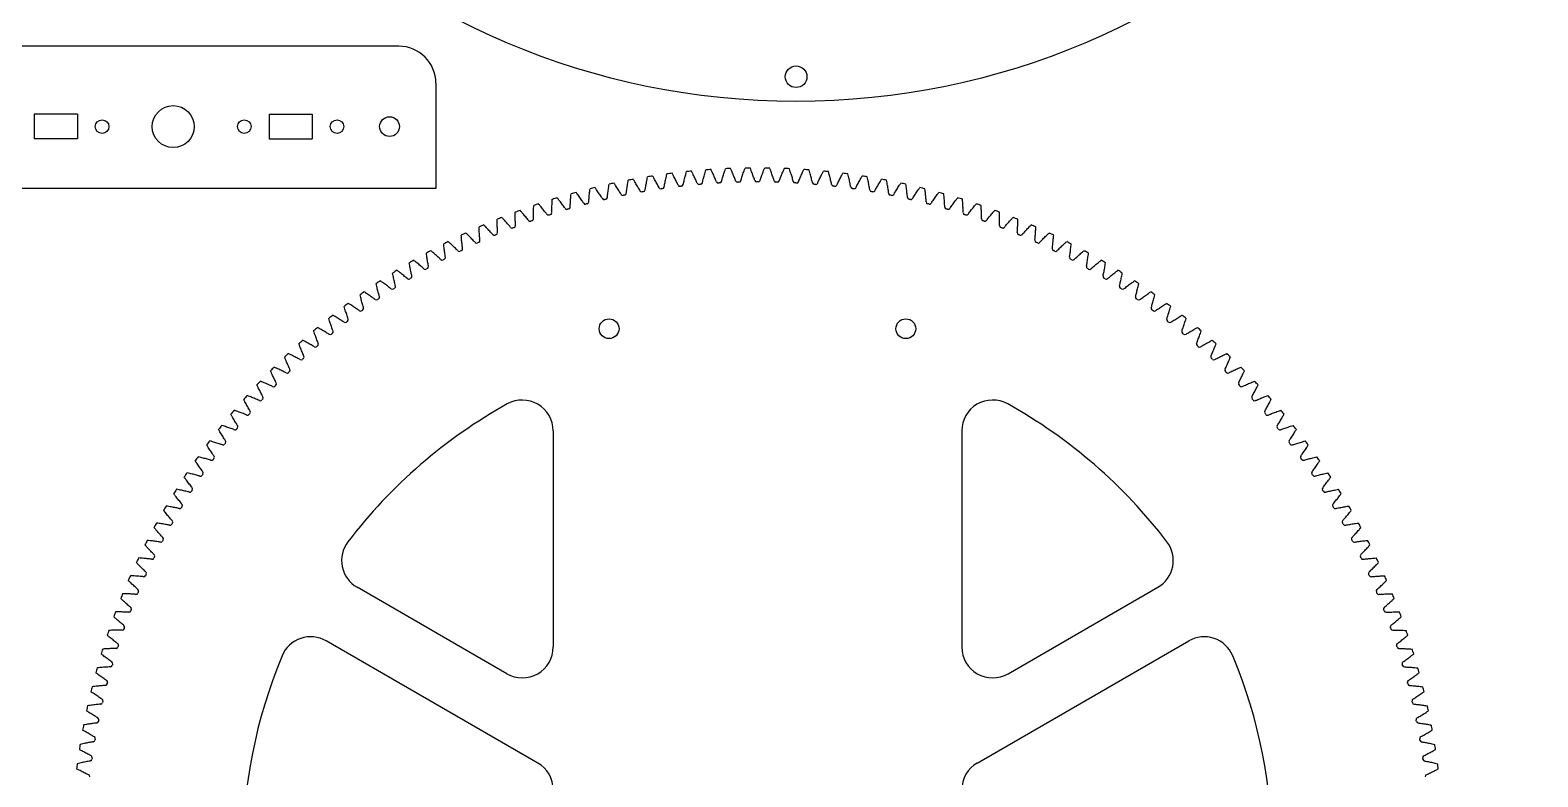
# Model space of a CAD drawing. Extents: x 12 to 499, y -233 to 254.
# Drawn here: x 254.6 to 498.6, y -109.7 to 11.1 of the extents above; entities that cross this region are included whole.
import ezdxf

# ---------------------------------------------------------------- set-up
doc = ezdxf.new("R2010")
doc.units = 0
doc.header["$LTSCALE"] = 12.7
doc.layers.add('VISIBLE', color=7, linetype='CONTINUOUS')

msp = doc.modelspace()

# ---------------------------------------------------------------- linework, layer by layer
at = {"layer": 'VISIBLE'}
for p, q in [((314.29, 8.45), (241.29, 8.45)), ((320.29, 2.45), (320.29, -14.55)), ((255.29, -2.55), (255.29, -6.55)), ((262.29, -2.55), (255.29, -2.55)), ((262.29, -2.55), (262.29, -6.55)), ((293.29, -2.55), (300.29, -2.55)), ((293.29, -2.55), (293.29, -6.55)), ((300.29, -2.55), (300.29, -6.55)), ((262.29, -6.55), (255.29, -6.55)), ((293.29, -6.55), (300.29, -6.55)), ((320.29, -14.55), (235.29, -14.55)), ((339.26, -53.78), (339.26, -88.72)), ((405.36, -53.78), (405.36, -88.72)), ((331.76, -93.05), (307.53, -79.07)), ((412.86, -93.05), (437.08, -79.07)), ((336.76, -107.49), (302.53, -87.73)), ((407.86, -107.49), (442.08, -87.73))]:
    msp.add_line(p, q, dxfattribs=at)
for centre, radius in [((378.56, 119.52), 120), ((378.56, 3.52), 1.75), ((277.79, -4.55), 3.4), ((266.29, -4.55), 1.1), ((289.29, -4.55), 1.1), ((304.29, -4.55), 1.1), ((312.79, -4.55), 1.6), ((348.31, -37.24), 1.6), ((396.31, -37.24), 1.6)]:
    msp.add_circle(centre, radius, dxfattribs=at)
for centre, radius, start, end in [((314.29, 2.45), 6, 0, 90), ((372.31, -122.24), 111, 97.1509, 97.5764), ((372.31, -122.24), 111, 95.5145, 95.94), ((372.31, -122.24), 111, 93.8781, 94.3037), ((372.31, -122.24), 111, 92.2418, 92.6673), ((372.31, -122.24), 111, 90.6054, 91.0309), ((372.31, -122.24), 111, 88.9691, 89.3946), ((372.31, -122.24), 111, 87.3327, 87.7582), ((372.31, -122.24), 111, 85.6963, 86.1219), ((372.31, -122.24), 111, 84.06, 84.4855), ((372.31, -122.24), 111, 82.4236, 82.8491), ((372.31, -122.24), 111, 103.6963, 104.1219), ((372.31, -122.24), 111, 102.06, 102.4855), ((372.31, -122.24), 111, 100.4236, 100.8491), ((372.31, -122.24), 111, 98.7872, 99.2128), ((356.67, -14.29), 0.322, 206.8573, 278.2423), ((372.31, -122.24), 108.75, 98.1213, 98.2423), ((356.9, -14.26), 0.322, 278.1213, 349.5063), ((359.76, -13.89), 0.322, 205.221, 276.606), ((372.31, -122.24), 108.75, 96.4849, 96.606), ((359.99, -13.86), 0.322, 276.4849, 347.8699), ((362.86, -13.58), 0.322, 203.5846, 274.9696), ((372.31, -122.24), 108.75, 94.8486, 94.9696), ((363.09, -13.56), 0.322, 274.8486, 346.2336), ((365.97, -13.35), 0.322, 201.9482, 273.3333), ((372.31, -122.24), 108.75, 93.2122, 93.3333), ((366.2, -13.34), 0.322, 273.2122, 344.5972), ((369.08, -13.21), 0.322, 200.3119, 271.6969), ((372.31, -122.24), 108.75, 91.5758, 91.6969), ((369.31, -13.21), 0.322, 271.5758, 342.9609), ((372.19, -13.17), 0.322, 198.6755, 270.0605), ((372.31, -122.24), 108.75, 89.9395, 90.0605), ((372.42, -13.17), 0.322, 269.9395, 341.3245), ((375.31, -13.21), 0.322, 197.0391, 268.4242), ((372.31, -122.24), 108.75, 88.3031, 88.4242), ((375.54, -13.21), 0.322, 268.3031, 339.6881), ((378.42, -13.34), 0.322, 195.4028, 266.7878), ((372.31, -122.24), 108.75, 86.6667, 86.7878), ((378.65, -13.35), 0.322, 266.6667, 338.0518), ((381.53, -13.56), 0.322, 193.7664, 265.1514), ((372.31, -122.24), 108.75, 85.0304, 85.1514), ((381.76, -13.58), 0.322, 265.0304, 336.4154), ((384.63, -13.86), 0.322, 192.1301, 263.5151), ((372.31, -122.24), 108.75, 83.394, 83.5151), ((384.85, -13.89), 0.322, 263.394, 334.779), ((387.72, -14.26), 0.322, 190.4937, 261.8787), ((372.31, -122.24), 108.75, 81.7577, 81.8787), ((387.94, -14.29), 0.322, 261.7577, 333.1427), ((372.31, -122.24), 111, 80.7872, 81.2128), ((372.31, -122.24), 111, 79.1509, 79.5764), ((372.31, -122.24), 111, 77.5145, 77.94), ((372.31, -122.24), 111, 75.8781, 76.3037), ((372.31, -122.24), 111, 108.6054, 109.0309), ((372.31, -122.24), 111, 106.9691, 107.3946), ((372.31, -122.24), 111, 105.3327, 105.7582), ((344.47, -16.78), 0.322, 213.4028, 284.7878), ((372.31, -122.24), 108.75, 104.6667, 104.7878), ((344.69, -16.72), 0.322, 284.6667, 356.0518), ((347.49, -16.03), 0.322, 211.7664, 283.1514), ((372.31, -122.24), 108.75, 103.0304, 103.1514), ((347.71, -15.97), 0.322, 283.0304, 354.4154), ((350.53, -15.36), 0.322, 210.1301, 281.5151), ((372.31, -122.24), 108.75, 101.394, 101.5151), ((350.76, -15.32), 0.322, 281.394, 352.779), ((353.59, -14.78), 0.322, 208.4937, 279.8787), ((372.31, -122.24), 108.75, 99.7577, 99.8787), ((353.82, -14.74), 0.322, 279.7577, 351.1427), ((390.79, -14.74), 0.322, 188.8573, 260.2423), ((372.31, -122.24), 108.75, 80.1213, 80.2423), ((391.02, -14.78), 0.322, 260.1213, 331.5063), ((393.85, -15.32), 0.322, 187.221, 258.606), ((372.31, -122.24), 108.75, 78.4849, 78.606), ((394.08, -15.36), 0.322, 258.4849, 329.8699), ((396.9, -15.97), 0.322, 185.5846, 256.9696), ((372.31, -122.24), 108.75, 76.8486, 76.9696), ((397.12, -16.03), 0.322, 256.8486, 328.2336), ((399.92, -16.72), 0.322, 183.9482, 255.3333), ((372.31, -122.24), 108.75, 75.2122, 75.3333), ((400.15, -16.78), 0.322, 255.2122, 326.5972), ((372.31, -122.24), 111, 74.2418, 74.6673), ((372.31, -122.24), 111, 72.6054, 73.0309), ((372.31, -122.24), 111, 70.9691, 71.3946), ((372.31, -122.24), 111, 111.8781, 112.3037), ((372.31, -122.24), 111, 110.2418, 110.6673), ((335.76, -19.47), 0.322, 289.5758, 0.9609), ((338.49, -18.54), 0.322, 216.6755, 288.0605), ((372.31, -122.24), 108.75, 107.9395, 108.0605), ((338.71, -18.47), 0.322, 287.9395, 359.3245), ((341.47, -17.62), 0.322, 215.0391, 286.4242), ((372.31, -122.24), 108.75, 106.3031, 106.4242), ((341.69, -17.55), 0.322, 286.3031, 357.6881), ((402.93, -17.55), 0.322, 182.3119, 253.6969), ((372.31, -122.24), 108.75, 73.5758, 73.6969), ((403.15, -17.62), 0.322, 253.5758, 324.9609), ((405.9, -18.47), 0.322, 180.6755, 252.0605), ((372.31, -122.24), 108.75, 71.9395, 72.0605), ((406.12, -18.54), 0.322, 251.9395, 323.3245), ((408.85, -19.47), 0.322, 179.0391, 250.4242), ((372.31, -122.24), 111, 69.3327, 69.7582), ((372.31, -122.24), 111, 67.6963, 68.1219), ((372.31, -122.24), 111, 115.1509, 115.5764), ((372.31, -122.24), 111, 113.5145, 113.94), ((329.95, -21.72), 0.322, 292.8486, 4.2336), ((332.63, -20.64), 0.322, 219.9482, 291.3333), ((372.31, -122.24), 108.75, 111.2122, 111.3333), ((332.84, -20.56), 0.322, 291.2122, 2.5972), ((335.54, -19.55), 0.322, 218.3119, 289.6969), ((372.31, -122.24), 108.75, 109.5758, 109.6969), ((372.31, -122.24), 108.75, 70.3031, 70.4242), ((409.07, -19.55), 0.322, 250.3031, 321.6881), ((411.77, -20.56), 0.322, 177.4028, 248.7878), ((372.31, -122.24), 108.75, 68.6667, 68.7878), ((411.99, -20.64), 0.322, 248.6667, 320.0518), ((414.66, -21.72), 0.322, 175.7664, 247.1514), ((372.31, -122.24), 111, 66.06, 66.4855), ((372.31, -122.24), 111, 64.4236, 64.8491), ((372.31, -122.24), 111, 116.7872, 117.2128), ((324.29, -24.31), 0.322, 296.1213, 7.5063), ((326.89, -23.07), 0.322, 223.221, 294.606), ((372.31, -122.24), 108.75, 114.4849, 114.606), ((327.1, -22.97), 0.322, 294.4849, 5.8699), ((329.74, -21.81), 0.322, 221.5846, 292.9696), ((372.31, -122.24), 108.75, 112.8486, 112.9696), ((372.31, -122.24), 108.75, 67.0304, 67.1514), ((414.87, -21.81), 0.322, 247.0304, 318.4154), ((417.51, -22.97), 0.322, 174.1301, 245.5151), ((372.31, -122.24), 108.75, 65.394, 65.5151), ((417.72, -23.07), 0.322, 245.394, 316.779), ((420.33, -24.31), 0.322, 172.4937, 243.8787), ((372.31, -122.24), 111, 62.7872, 63.2128), ((372.31, -122.24), 111, 120.06, 120.4855), ((372.31, -122.24), 111, 118.4236, 118.8491), ((321.3, -25.82), 0.322, 226.4937, 297.8787), ((372.31, -122.24), 108.75, 117.7577, 117.8787), ((321.51, -25.72), 0.322, 297.7577, 9.1427), ((324.08, -24.41), 0.322, 224.8573, 296.2423), ((372.31, -122.24), 108.75, 116.1213, 116.2423), ((372.31, -122.24), 108.75, 63.7577, 63.8787), ((420.53, -24.41), 0.322, 243.7577, 315.1427), ((423.11, -25.72), 0.322, 170.8573, 242.2423), ((372.31, -122.24), 108.75, 62.1213, 62.2423), ((423.31, -25.82), 0.322, 242.1213, 313.5063), ((372.31, -122.24), 111, 61.1509, 61.5764), ((372.31, -122.24), 111, 59.5145, 59.94), ((372.31, -122.24), 111, 121.6963, 122.1219), ((315.88, -28.89), 0.322, 229.7664, 301.1514), ((372.31, -122.24), 108.75, 121.0304, 121.1514), ((316.08, -28.77), 0.322, 301.0304, 12.4154), ((318.57, -27.32), 0.322, 228.1301, 299.5151), ((372.31, -122.24), 108.75, 119.394, 119.5151), ((318.77, -27.21), 0.322, 299.394, 10.779), ((425.84, -27.21), 0.322, 169.221, 240.606), ((372.31, -122.24), 108.75, 60.4849, 60.606), ((426.04, -27.32), 0.322, 240.4849, 311.8699), ((428.53, -28.77), 0.322, 167.5846, 238.9696), ((372.31, -122.24), 108.75, 58.8486, 58.9696), ((428.73, -28.89), 0.322, 238.8486, 310.2336), ((372.31, -122.24), 111, 57.8781, 58.3037), ((372.31, -122.24), 111, 124.9691, 125.3946), ((372.31, -122.24), 111, 123.3327, 123.7582), ((313.24, -30.54), 0.322, 231.4028, 302.7878), ((372.31, -122.24), 108.75, 122.6667, 122.7878), ((313.44, -30.42), 0.322, 302.6667, 14.0518), ((431.18, -30.42), 0.322, 165.9482, 237.3333), ((372.31, -122.24), 108.75, 57.2122, 57.3333), ((431.37, -30.54), 0.322, 237.2122, 308.5972), ((372.31, -122.24), 111, 56.2418, 56.6673), ((372.31, -122.24), 111, 54.6054, 55.0309), ((372.31, -122.24), 111, 126.6054, 127.0309), ((308.29, -33.93), 0.322, 305.9395, 17.3245), ((310.65, -32.27), 0.322, 233.0391, 304.4242), ((372.31, -122.24), 108.75, 124.3031, 124.4242), ((310.84, -32.14), 0.322, 304.3031, 15.6881), ((433.78, -32.14), 0.322, 164.3119, 235.6969), ((372.31, -122.24), 108.75, 55.5758, 55.6969), ((433.97, -32.27), 0.322, 235.5758, 306.9609), ((436.32, -33.93), 0.322, 162.6755, 234.0605), ((372.31, -122.24), 111, 52.9691, 53.3946), ((372.31, -122.24), 111, 128.2418, 128.6673), ((305.61, -35.93), 0.322, 236.3119, 307.6969), ((372.31, -122.24), 108.75, 127.5758, 127.6969), ((305.79, -35.79), 0.322, 307.5758, 18.9609), ((308.1, -34.06), 0.322, 234.6755, 306.0605), ((372.31, -122.24), 108.75, 125.9395, 126.0605), ((372.31, -122.24), 108.75, 53.9395, 54.0605), ((436.51, -34.06), 0.322, 233.9395, 305.3245), ((438.82, -35.79), 0.322, 161.0391, 232.4242), ((372.31, -122.24), 108.75, 52.3031, 52.4242), ((439, -35.93), 0.322, 232.3031, 303.6881), ((372.31, -122.24), 111, 51.3327, 51.7582), ((372.31, -122.24), 111, 129.8781, 130.3037), ((303.17, -37.87), 0.322, 237.9482, 309.3333), ((372.31, -122.24), 108.75, 129.2122, 129.3333), ((303.35, -37.73), 0.322, 309.2122, 20.5972), ((441.26, -37.73), 0.322, 159.4028, 230.7878), ((372.31, -122.24), 108.75, 50.6667, 50.7878), ((441.44, -37.87), 0.322, 230.6667, 302.0518), ((372.31, -122.24), 111, 49.6963, 50.1219), ((372.31, -122.24), 111, 133.1509, 133.5764), ((372.31, -122.24), 111, 131.5145, 131.94), ((300.79, -39.88), 0.322, 239.5846, 310.9696), ((372.31, -122.24), 108.75, 130.8486, 130.9696), ((300.97, -39.73), 0.322, 310.8486, 22.2336), ((443.65, -39.73), 0.322, 157.7664, 229.1514), ((372.31, -122.24), 108.75, 49.0304, 49.1514), ((443.82, -39.88), 0.322, 229.0304, 300.4154), ((372.31, -122.24), 111, 48.06, 48.4855), ((372.31, -122.24), 111, 46.4236, 46.8491), ((372.31, -122.24), 111, 134.7872, 135.2128), ((296.37, -43.94), 0.322, 314.1213, 25.5063), ((298.47, -41.96), 0.322, 241.221, 312.606), ((372.31, -122.24), 108.75, 132.4849, 132.606), ((298.64, -41.8), 0.322, 312.4849, 23.8699), ((445.97, -41.8), 0.322, 156.1301, 227.5151), ((372.31, -122.24), 108.75, 47.394, 47.5151), ((446.14, -41.96), 0.322, 227.394, 298.779), ((448.24, -43.94), 0.322, 154.4937, 225.8787), ((372.31, -122.24), 111, 44.7872, 45.2128), ((372.31, -122.24), 111, 136.4236, 136.8491), ((294.17, -46.14), 0.322, 315.7577, 27.1427), ((296.21, -44.1), 0.322, 242.8573, 314.2423), ((372.31, -122.24), 108.75, 134.1213, 134.2423), ((372.31, -122.24), 108.75, 45.7577, 45.8787), ((448.41, -44.1), 0.322, 225.7577, 297.1427), ((450.45, -46.14), 0.322, 152.8573, 224.2423), ((372.31, -122.24), 111, 43.1509, 43.5764), ((372.31, -122.24), 111, 138.06, 138.4855), ((372.31, -122.24), 108.75, 137.394, 137.5151), ((292.03, -48.4), 0.322, 317.394, 28.779), ((294.01, -46.3), 0.322, 244.4937, 315.8787), ((372.31, -122.24), 108.75, 135.7577, 135.8787), ((334.26, -53.78), 5, 0, 119.0654), ((410.36, -53.78), 5, 60.9346, 180), ((372.31, -122.24), 108.75, 44.1213, 44.2423), ((450.61, -46.3), 0.322, 224.1213, 295.5063), ((452.59, -48.4), 0.322, 151.221, 222.606), ((372.31, -122.24), 108.75, 42.4849, 42.606), ((372.31, -122.24), 111, 41.5145, 41.94), ((372.31, -122.24), 111, 139.6963, 140.1219), ((289.8, -50.9), 0.322, 247.7664, 319.1514), ((372.31, -122.24), 108.75, 139.0304, 139.1514), ((289.95, -50.72), 0.322, 319.0304, 30.4154), ((291.87, -48.57), 0.322, 246.1301, 317.5151), ((372.31, -122.24), 83.32, 119.0654, 142.6647), ((372.31, -122.24), 83.32, 37.3353, 60.9346), ((452.74, -48.57), 0.322, 222.4849, 293.8699), ((454.66, -50.72), 0.322, 149.5846, 220.9696), ((372.31, -122.24), 108.75, 40.8486, 40.9696), ((454.81, -50.9), 0.322, 220.8486, 292.2336), ((372.31, -122.24), 111, 39.8781, 40.3037), ((372.31, -122.24), 111, 141.3327, 141.7582), ((287.8, -53.28), 0.322, 249.4028, 320.7878), ((372.31, -122.24), 108.75, 140.6667, 140.7878), ((287.94, -53.1), 0.322, 320.6667, 32.0518), ((456.67, -53.1), 0.322, 147.9482, 219.3333), ((372.31, -122.24), 108.75, 39.2122, 39.3333), ((456.82, -53.28), 0.322, 219.2122, 290.5972), ((372.31, -122.24), 111, 38.2418, 38.6673), ((372.31, -122.24), 111, 142.9691, 143.3946), ((285.86, -55.72), 0.322, 251.0391, 322.4242), ((372.31, -122.24), 108.75, 142.3031, 142.4242), ((286, -55.54), 0.322, 322.3031, 33.6881), ((458.61, -55.54), 0.322, 146.3119, 217.6969), ((372.31, -122.24), 108.75, 37.5758, 37.6969), ((458.75, -55.72), 0.322, 217.5758, 288.9609), ((372.31, -122.24), 111, 36.6054, 37.0309), ((372.31, -122.24), 111, 144.6054, 145.0309), ((284, -58.22), 0.322, 252.6755, 324.0605), ((372.31, -122.24), 108.75, 143.9395, 144.0605), ((284.13, -58.03), 0.322, 323.9395, 35.3245), ((460.48, -58.03), 0.322, 144.6755, 216.0605), ((372.31, -122.24), 108.75, 35.9395, 36.0605), ((460.62, -58.22), 0.322, 215.9395, 287.3245), ((372.31, -122.24), 111, 34.9691, 35.3946), ((372.31, -122.24), 111, 146.2418, 146.6673), ((282.21, -60.77), 0.322, 254.3119, 325.6969), ((372.31, -122.24), 108.75, 145.5758, 145.6969), ((282.34, -60.58), 0.322, 325.5758, 36.9609), ((462.28, -60.58), 0.322, 143.0391, 214.4242), ((372.31, -122.24), 108.75, 34.3031, 34.4242), ((462.41, -60.77), 0.322, 214.3031, 285.6881), ((372.31, -122.24), 111, 33.3327, 33.7582), ((372.31, -122.24), 111, 147.8781, 148.3037), ((372.31, -122.24), 108.75, 147.2122, 147.3333), ((280.61, -63.17), 0.322, 327.2122, 38.5972), ((464, -63.17), 0.322, 141.4028, 212.7878), ((372.31, -122.24), 108.75, 32.6667, 32.7878), ((372.31, -122.24), 111, 31.6963, 32.1219), ((278.96, -65.81), 0.322, 328.8486, 40.2336), ((280.49, -63.37), 0.322, 255.9482, 327.3333), ((464.13, -63.37), 0.322, 212.6667, 284.0518), ((465.65, -65.81), 0.322, 139.7664, 211.1514), ((372.31, -122.24), 111, 149.5145, 149.94), ((277.39, -68.5), 0.322, 330.4849, 41.8699), ((278.84, -66.01), 0.322, 257.5846, 328.9696), ((372.31, -122.24), 108.75, 148.8486, 148.9696), ((372.31, -122.24), 108.75, 31.0304, 31.1514), ((465.77, -66.01), 0.322, 211.0304, 282.4154), ((467.22, -68.5), 0.322, 138.1301, 209.5151), ((372.31, -122.24), 111, 30.06, 30.4855), ((372.31, -122.24), 111, 151.1509, 151.5764), ((277.28, -68.7), 0.322, 259.221, 330.606), ((372.31, -122.24), 108.75, 150.4849, 150.606), ((372.31, -122.24), 108.75, 29.394, 29.5151), ((467.34, -68.7), 0.322, 209.394, 280.779), ((372.31, -122.24), 111, 28.4236, 28.8491), ((372.31, -122.24), 111, 152.7872, 153.2128), ((275.79, -71.44), 0.322, 260.8573, 332.2423), ((372.31, -122.24), 108.75, 152.1213, 152.2423), ((275.89, -71.24), 0.322, 332.1213, 43.5063), ((310.03, -74.74), 5, 142.6647, 240), ((434.58, -74.74), 5, 300, 37.3353), ((468.72, -71.24), 0.322, 136.4937, 207.8787), ((372.31, -122.24), 108.75, 27.7577, 27.8787), ((468.83, -71.44), 0.322, 207.7577, 279.1427), ((372.31, -122.24), 111, 26.7872, 27.2128), ((372.31, -122.24), 111, 154.4236, 154.8491), ((274.38, -74.22), 0.322, 262.4937, 333.8787), ((372.31, -122.24), 108.75, 153.7577, 153.8787), ((274.48, -74.01), 0.322, 333.7577, 45.1427), ((470.14, -74.01), 0.322, 134.8573, 206.2423), ((372.31, -122.24), 108.75, 26.1213, 26.2423), ((470.24, -74.22), 0.322, 206.1213, 277.5063), ((372.31, -122.24), 111, 25.1509, 25.5764), ((372.31, -122.24), 111, 156.06, 156.4855), ((273.04, -77.03), 0.322, 264.1301, 335.5151), ((372.31, -122.24), 108.75, 155.394, 155.5151), ((273.14, -76.82), 0.322, 335.394, 46.779), ((471.47, -76.82), 0.322, 133.221, 204.606), ((372.31, -122.24), 108.75, 24.4849, 24.606), ((471.57, -77.03), 0.322, 204.4849, 275.8699), ((372.31, -122.24), 111, 23.5145, 23.94), ((372.31, -122.24), 111, 157.6963, 158.1219), ((271.79, -79.89), 0.322, 265.7664, 337.1514), ((372.31, -122.24), 108.75, 157.0304, 157.1514), ((271.88, -79.67), 0.322, 337.0304, 48.4154), ((472.73, -79.67), 0.322, 131.5846, 202.9696), ((372.31, -122.24), 108.75, 22.8486, 22.9696), ((472.82, -79.89), 0.322, 202.8486, 274.2336), ((372.31, -122.24), 111, 21.8781, 22.3037), ((270.63, -82.77), 0.322, 267.4028, 338.7878), ((270.71, -82.56), 0.322, 338.6667, 50.0518), ((372.31, -122.24), 108.75, 158.6667, 158.7878), ((473.91, -82.56), 0.322, 129.9482, 201.3333), ((372.31, -122.24), 108.75, 21.2122, 21.3333), ((473.99, -82.77), 0.322, 201.2122, 272.5972), ((372.31, -122.24), 111, 159.3327, 159.7582), ((269.62, -85.48), 0.322, 340.3031, 51.6881), ((475, -85.48), 0.322, 128.3119, 199.6969), ((372.31, -122.24), 111, 20.2418, 20.6673), ((372.31, -122.24), 111, 160.9691, 161.3946), ((269.54, -85.69), 0.322, 269.0391, 340.4242), ((372.31, -122.24), 108.75, 160.3031, 160.4242), ((300.03, -92.06), 5, 60, 157.3353), ((444.58, -92.06), 5, 22.6647, 120), ((372.31, -122.24), 108.75, 19.5758, 19.6969), ((475.07, -85.69), 0.322, 199.5758, 270.9609), ((372.31, -122.24), 111, 18.6054, 19.0309), ((372.31, -122.24), 111, 162.6054, 163.0309), ((268.54, -88.64), 0.322, 270.6755, 342.0605), ((268.61, -88.42), 0.322, 341.9395, 53.3245), ((372.31, -122.24), 108.75, 161.9395, 162.0605), ((372.31, -122.24), 83.32, 157.3353, 202.6647), ((334.26, -88.72), 5, 240, 0), ((410.36, -88.72), 5, 180, 300), ((372.31, -122.24), 83.32, 337.3353, 22.6647), ((476, -88.42), 0.322, 126.6755, 198.0605), ((372.31, -122.24), 108.75, 17.9395, 18.0605), ((476.08, -88.64), 0.322, 197.9395, 269.3245), ((372.31, -122.24), 111, 16.9691, 17.3946), ((372.31, -122.24), 111, 164.2418, 164.6673), ((267.62, -91.62), 0.322, 272.3119, 343.6969), ((267.69, -91.4), 0.322, 343.5758, 54.9609), ((372.31, -122.24), 108.75, 163.5758, 163.6969), ((476.93, -91.4), 0.322, 125.0391, 196.4242), ((372.31, -122.24), 108.75, 16.3031, 16.4242), ((476.99, -91.62), 0.322, 196.3031, 267.6881), ((372.31, -122.24), 111, 15.3327, 15.7582), ((266.79, -94.62), 0.322, 273.9482, 345.3333), ((266.85, -94.4), 0.322, 345.2122, 56.5972), ((372.31, -122.24), 108.75, 165.2122, 165.3333), ((477.77, -94.4), 0.322, 123.4028, 194.7878), ((372.31, -122.24), 108.75, 14.6667, 14.7878), ((477.82, -94.62), 0.322, 194.6667, 266.0518), ((372.31, -122.24), 111, 165.8781, 166.3037), ((266.1, -97.42), 0.322, 346.8486, 58.2336), ((372.31, -122.24), 108.75, 166.8486, 166.9696), ((478.52, -97.42), 0.322, 121.7664, 193.1514), ((372.31, -122.24), 108.75, 13.0304, 13.1514), ((372.31, -122.24), 111, 13.6963, 14.1219), ((372.31, -122.24), 111, 167.5145, 167.94), ((266.04, -97.65), 0.322, 275.5846, 346.9696), ((478.57, -97.65), 0.322, 193.0304, 264.4154), ((372.31, -122.24), 111, 12.06, 12.4855), ((372.31, -122.24), 111, 169.1509, 169.5764), ((265.38, -100.69), 0.322, 277.221, 348.606), ((265.43, -100.46), 0.322, 348.4849, 59.8699), ((372.31, -122.24), 108.75, 168.4849, 168.606), ((479.18, -100.46), 0.322, 120.1301, 191.5151), ((372.31, -122.24), 108.75, 11.394, 11.5151), ((479.23, -100.69), 0.322, 191.394, 262.779), ((372.31, -122.24), 111, 10.4236, 10.8491), ((372.31, -122.24), 111, 170.7872, 171.2128), ((264.81, -103.75), 0.322, 278.8573, 350.2423), ((264.85, -103.52), 0.322, 350.1213, 61.5063), ((372.31, -122.24), 108.75, 170.1213, 170.2423), ((479.76, -103.52), 0.322, 118.4937, 189.8787), ((372.31, -122.24), 108.75, 9.7577, 9.8787), ((479.8, -103.75), 0.322, 189.7577, 261.1427), ((372.31, -122.24), 111, 8.7872, 9.2128), ((264.33, -106.83), 0.322, 280.4937, 351.8787), ((264.36, -106.6), 0.322, 351.7577, 63.1427), ((372.31, -122.24), 108.75, 171.7577, 171.8787), ((480.25, -106.6), 0.322, 116.8573, 188.2423), ((372.31, -122.24), 108.75, 8.1213, 8.2423), ((480.28, -106.83), 0.322, 188.1213, 259.5063), ((372.31, -122.24), 111, 172.4236, 172.8491), ((263.96, -109.69), 0.322, 353.394, 64.779), ((334.26, -111.82), 5, 0, 60), ((410.36, -111.82), 5, 120, 180), ((480.65, -109.69), 0.322, 115.221, 186.606), ((372.31, -122.24), 111, 7.1509, 7.5764)]:
    msp.add_arc(centre, radius, start, end, dxfattribs=at)
for points in [[(359.47, -14.03), (359.44, -13.96), (359.3, -13.68), (359.06, -13.18), (358.76, -12.6), (358.56, -12.23), (358.49, -12.1)], [(360.3, -13.93), (360.32, -13.86), (360.38, -13.56), (360.51, -13.01), (360.67, -12.38), (360.78, -11.98), (360.82, -11.83)], [(362.56, -13.7), (362.53, -13.64), (362.41, -13.35), (362.18, -12.84), (361.89, -12.26), (361.71, -11.89), (361.64, -11.75)], [(363.4, -13.63), (363.42, -13.56), (363.49, -13.26), (363.64, -12.72), (363.81, -12.09), (363.93, -11.7), (363.98, -11.55)], [(365.67, -13.47), (365.64, -13.4), (365.52, -13.12), (365.3, -12.6), (365.04, -12), (364.86, -11.63), (364.8, -11.49)], [(366.51, -13.42), (366.52, -13.35), (366.61, -13.05), (366.77, -12.51), (366.96, -11.89), (367.09, -11.5), (367.14, -11.36)], [(368.78, -13.33), (368.75, -13.26), (368.64, -12.97), (368.44, -12.44), (368.19, -11.84), (368.03, -11.46), (367.96, -11.32)], [(369.61, -13.3), (369.64, -13.23), (369.73, -12.94), (369.9, -12.4), (370.11, -11.78), (370.26, -11.4), (370.31, -11.26)], [(371.89, -13.27), (371.86, -13.2), (371.76, -12.91), (371.57, -12.38), (371.34, -11.77), (371.19, -11.38), (371.13, -11.24)], [(372.73, -13.27), (372.75, -13.2), (372.85, -12.91), (373.04, -12.38), (373.27, -11.77), (373.42, -11.38), (373.48, -11.24)], [(375, -13.3), (374.98, -13.23), (374.89, -12.94), (374.71, -12.4), (374.5, -11.78), (374.36, -11.4), (374.3, -11.26)], [(375.84, -13.33), (375.86, -13.26), (375.97, -12.97), (376.18, -12.44), (376.42, -11.84), (376.59, -11.46), (376.65, -11.32)], [(378.11, -13.42), (378.09, -13.35), (378.01, -13.05), (377.85, -12.51), (377.65, -11.89), (377.52, -11.5), (377.47, -11.36)], [(378.95, -13.47), (378.97, -13.4), (379.09, -13.12), (379.31, -12.6), (379.57, -12), (379.75, -11.63), (379.81, -11.49)], [(381.21, -13.63), (381.2, -13.56), (381.12, -13.26), (380.98, -12.72), (380.8, -12.09), (380.68, -11.7), (380.64, -11.55)], [(382.05, -13.7), (382.08, -13.64), (382.2, -13.35), (382.44, -12.84), (382.72, -12.26), (382.9, -11.89), (382.97, -11.75)], [(384.31, -13.93), (384.3, -13.86), (384.23, -13.56), (384.1, -13.01), (383.94, -12.38), (383.83, -11.98), (383.79, -11.83)], [(385.15, -14.03), (385.18, -13.96), (385.31, -13.68), (385.56, -13.18), (385.86, -12.6), (386.05, -12.23), (386.12, -12.1)], [(345.01, -16.74), (345.02, -16.67), (345.04, -16.36), (345.09, -15.8), (345.15, -15.15), (345.21, -14.74), (345.22, -14.59)], [(347.22, -16.2), (347.18, -16.13), (347.01, -15.87), (346.71, -15.4), (346.35, -14.86), (346.11, -14.52), (346.02, -14.39)], [(348.03, -16.01), (348.04, -15.93), (348.07, -15.62), (348.14, -15.06), (348.22, -14.42), (348.29, -14.01), (348.31, -13.86)], [(350.25, -15.52), (350.22, -15.46), (350.06, -15.19), (349.77, -14.71), (349.43, -14.16), (349.2, -13.81), (349.12, -13.69)], [(351.08, -15.36), (351.09, -15.28), (351.13, -14.98), (351.21, -14.42), (351.31, -13.78), (351.39, -13.37), (351.41, -13.22)], [(353.31, -14.94), (353.28, -14.87), (353.13, -14.6), (352.85, -14.11), (352.52, -13.55), (352.3, -13.2), (352.22, -13.07)], [(354.14, -14.79), (354.15, -14.72), (354.2, -14.42), (354.3, -13.86), (354.42, -13.22), (354.5, -12.82), (354.54, -12.67)], [(356.38, -14.44), (356.35, -14.37), (356.21, -14.1), (355.95, -13.6), (355.63, -13.03), (355.43, -12.67), (355.35, -12.54)], [(357.21, -14.32), (357.23, -14.25), (357.29, -13.94), (357.4, -13.39), (357.54, -12.75), (357.64, -12.35), (357.67, -12.21)], [(387.4, -14.32), (387.39, -14.25), (387.33, -13.94), (387.22, -13.39), (387.08, -12.75), (386.98, -12.35), (386.94, -12.21)], [(388.23, -14.44), (388.26, -14.37), (388.4, -14.1), (388.67, -13.6), (388.98, -13.03), (389.19, -12.67), (389.26, -12.54)], [(390.47, -14.79), (390.46, -14.72), (390.41, -14.42), (390.32, -13.86), (390.2, -13.22), (390.11, -12.82), (390.08, -12.67)], [(391.3, -14.94), (391.34, -14.87), (391.49, -14.6), (391.76, -14.11), (392.09, -13.55), (392.31, -13.2), (392.39, -13.07)], [(393.54, -15.36), (393.53, -15.28), (393.49, -14.98), (393.41, -14.42), (393.3, -13.78), (393.23, -13.37), (393.2, -13.22)], [(394.36, -15.52), (394.4, -15.46), (394.55, -15.19), (394.84, -14.71), (395.19, -14.16), (395.41, -13.81), (395.5, -13.69)], [(396.58, -16.01), (396.57, -15.93), (396.54, -15.62), (396.48, -15.06), (396.39, -14.42), (396.33, -14.01), (396.3, -13.86)], [(397.4, -16.2), (397.44, -16.13), (397.6, -15.87), (397.9, -15.4), (398.27, -14.86), (398.5, -14.52), (398.59, -14.39)], [(399.6, -16.74), (399.6, -16.67), (399.58, -16.36), (399.53, -15.8), (399.46, -15.15), (399.41, -14.74), (399.39, -14.59)], [(338.23, -18.73), (338.19, -18.67), (338, -18.43), (337.66, -17.98), (337.25, -17.47), (336.99, -17.15), (336.89, -17.04)], [(339.03, -18.47), (339.03, -18.4), (339.04, -18.09), (339.05, -17.53), (339.09, -16.88), (339.11, -16.47), (339.12, -16.31)], [(341.2, -17.8), (341.16, -17.74), (340.98, -17.49), (340.65, -17.03), (340.26, -16.51), (340.01, -16.19), (339.91, -16.07)], [(342.01, -17.56), (342.01, -17.49), (342.03, -17.18), (342.06, -16.62), (342.11, -15.97), (342.15, -15.56), (342.16, -15.41)], [(344.2, -16.96), (344.16, -16.89), (343.99, -16.64), (343.67, -16.17), (343.29, -15.64), (343.05, -15.31), (342.96, -15.19)], [(400.41, -16.96), (400.45, -16.89), (400.63, -16.64), (400.94, -16.17), (401.32, -15.64), (401.57, -15.31), (401.66, -15.19)], [(402.6, -17.56), (402.6, -17.49), (402.59, -17.18), (402.56, -16.62), (402.51, -15.97), (402.47, -15.56), (402.45, -15.41)], [(403.41, -17.8), (403.45, -17.74), (403.63, -17.49), (403.96, -17.03), (404.35, -16.51), (404.61, -16.19), (404.7, -16.07)], [(405.58, -18.47), (405.58, -18.4), (405.57, -18.09), (405.56, -17.53), (405.53, -16.88), (405.5, -16.47), (405.49, -16.31)], [(406.38, -18.73), (406.42, -18.67), (406.61, -18.43), (406.95, -17.98), (407.36, -17.47), (407.62, -17.15), (407.72, -17.04)], [(332.38, -20.85), (332.33, -20.79), (332.13, -20.55), (331.76, -20.13), (331.33, -19.64), (331.05, -19.34), (330.94, -19.23)], [(333.16, -20.54), (333.16, -20.47), (333.15, -20.16), (333.13, -19.59), (333.12, -18.95), (333.13, -18.53), (333.13, -18.38)], [(335.29, -19.75), (335.25, -19.69), (335.05, -19.45), (334.7, -19.01), (334.28, -18.52), (334, -18.21), (333.9, -18.09)], [(336.08, -19.46), (336.08, -19.39), (336.08, -19.08), (336.08, -18.52), (336.09, -17.87), (336.11, -17.46), (336.11, -17.3)], [(408.53, -19.46), (408.53, -19.39), (408.54, -19.08), (408.54, -18.52), (408.52, -17.87), (408.51, -17.46), (408.5, -17.3)], [(409.32, -19.75), (409.37, -19.69), (409.56, -19.45), (409.92, -19.01), (410.34, -18.52), (410.61, -18.21), (410.71, -18.09)], [(411.45, -20.54), (411.45, -20.47), (411.47, -20.16), (411.48, -19.59), (411.49, -18.95), (411.49, -18.53), (411.48, -18.38)], [(412.23, -20.85), (412.28, -20.79), (412.48, -20.55), (412.85, -20.13), (413.28, -19.64), (413.57, -19.34), (413.67, -19.23)], [(326.66, -23.29), (326.61, -23.24), (326.39, -23.01), (326, -22.61), (325.54, -22.15), (325.24, -21.87), (325.13, -21.76)], [(327.42, -22.94), (327.41, -22.87), (327.38, -22.56), (327.34, -22), (327.29, -21.35), (327.27, -20.94), (327.27, -20.79)], [(329.5, -22.03), (329.45, -21.97), (329.25, -21.74), (328.87, -21.33), (328.42, -20.86), (328.13, -20.56), (328.02, -20.45)], [(330.28, -21.7), (330.27, -21.63), (330.25, -21.32), (330.22, -20.76), (330.19, -20.11), (330.18, -19.69), (330.18, -19.54)], [(414.34, -21.7), (414.34, -21.63), (414.37, -21.32), (414.4, -20.76), (414.42, -20.11), (414.43, -19.69), (414.43, -19.54)], [(415.11, -22.03), (415.16, -21.97), (415.37, -21.74), (415.75, -21.33), (416.2, -20.86), (416.49, -20.56), (416.59, -20.45)], [(417.19, -22.94), (417.2, -22.87), (417.23, -22.56), (417.28, -22), (417.32, -21.35), (417.34, -20.94), (417.35, -20.79)], [(417.96, -23.29), (418.01, -23.24), (418.22, -23.01), (418.61, -22.61), (419.07, -22.15), (419.37, -21.87), (419.48, -21.76)], [(321.83, -25.67), (321.81, -25.59), (321.77, -25.29), (321.69, -24.73), (321.61, -24.08), (321.56, -23.67), (321.55, -23.52)], [(323.85, -24.63), (323.8, -24.58), (323.58, -24.36), (323.18, -23.97), (322.7, -23.53), (322.39, -23.25), (322.28, -23.15)], [(324.6, -24.26), (324.59, -24.19), (324.56, -23.88), (324.49, -23.32), (324.43, -22.68), (324.4, -22.27), (324.39, -22.11)], [(420.01, -24.26), (420.02, -24.19), (420.06, -23.88), (420.12, -23.32), (420.18, -22.68), (420.22, -22.27), (420.23, -22.11)], [(420.76, -24.63), (420.81, -24.58), (421.03, -24.36), (421.44, -23.97), (421.91, -23.53), (422.22, -23.25), (422.33, -23.15)], [(422.79, -25.67), (422.8, -25.59), (422.85, -25.29), (422.93, -24.73), (423.01, -24.08), (423.05, -23.67), (423.07, -23.52)], [(316.4, -28.71), (316.38, -28.63), (316.31, -28.33), (316.2, -27.78), (316.08, -27.14), (316.02, -26.73), (315.99, -26.58)], [(318.36, -27.56), (318.3, -27.51), (318.07, -27.31), (317.65, -26.94), (317.15, -26.52), (316.83, -26.26), (316.71, -26.17)], [(319.09, -27.15), (319.08, -27.08), (319.02, -26.77), (318.92, -26.22), (318.82, -25.57), (318.77, -25.16), (318.75, -25.01)], [(321.08, -26.06), (321.03, -26.01), (320.81, -25.8), (320.39, -25.41), (319.9, -24.98), (319.59, -24.72), (319.47, -24.62)], [(423.53, -26.06), (423.58, -26.01), (423.81, -25.8), (424.22, -25.41), (424.71, -24.98), (425.03, -24.72), (425.14, -24.62)], [(425.52, -27.15), (425.54, -27.08), (425.6, -26.77), (425.69, -26.22), (425.79, -25.57), (425.85, -25.16), (425.86, -25.01)], [(426.26, -27.56), (426.31, -27.51), (426.54, -27.31), (426.97, -26.94), (427.47, -26.52), (427.79, -26.26), (427.91, -26.17)], [(428.22, -28.71), (428.23, -28.63), (428.3, -28.33), (428.41, -27.78), (428.53, -27.14), (428.6, -26.73), (428.62, -26.58)], [(313.75, -30.34), (313.73, -30.27), (313.66, -29.97), (313.53, -29.42), (313.39, -28.78), (313.31, -28.38), (313.29, -28.23)], [(315.68, -29.14), (315.62, -29.09), (315.38, -28.89), (314.95, -28.54), (314.44, -28.13), (314.11, -27.88), (313.99, -27.79)], [(428.94, -29.14), (428.99, -29.09), (429.23, -28.89), (429.67, -28.54), (430.18, -28.13), (430.51, -27.88), (430.63, -27.79)], [(430.87, -30.34), (430.88, -30.27), (430.96, -29.97), (431.09, -29.42), (431.22, -28.78), (431.3, -28.38), (431.33, -28.23)], [(310.45, -32.52), (310.4, -32.48), (310.15, -32.29), (309.69, -31.96), (309.16, -31.59), (308.82, -31.36), (308.69, -31.28)], [(311.15, -32.05), (311.13, -31.98), (311.04, -31.68), (310.9, -31.14), (310.75, -30.5), (310.66, -30.1), (310.63, -29.95)], [(313.04, -30.79), (312.98, -30.75), (312.74, -30.56), (312.29, -30.21), (311.77, -29.82), (311.44, -29.59), (311.31, -29.5)], [(431.57, -30.79), (431.63, -30.75), (431.87, -30.56), (432.32, -30.21), (432.84, -29.82), (433.18, -29.59), (433.3, -29.5)], [(433.47, -32.05), (433.49, -31.98), (433.57, -31.68), (433.71, -31.14), (433.87, -30.5), (433.96, -30.1), (433.99, -29.95)], [(434.16, -32.52), (434.22, -32.48), (434.47, -32.29), (434.92, -31.96), (435.46, -31.59), (435.8, -31.36), (435.92, -31.28)], [(306.1, -35.69), (306.07, -35.62), (305.97, -35.33), (305.8, -34.79), (305.61, -34.17), (305.5, -33.77), (305.46, -33.63)], [(307.92, -34.33), (307.86, -34.28), (307.6, -34.11), (307.14, -33.79), (306.6, -33.43), (306.25, -33.21), (306.12, -33.13)], [(308.6, -33.83), (308.57, -33.76), (308.48, -33.47), (308.32, -32.93), (308.15, -32.3), (308.05, -31.9), (308.02, -31.75)], [(436.02, -33.83), (436.04, -33.76), (436.13, -33.47), (436.29, -32.93), (436.46, -32.3), (436.56, -31.9), (436.6, -31.75)], [(436.7, -34.33), (436.76, -34.28), (437.01, -34.11), (437.48, -33.79), (438.02, -33.43), (438.37, -33.21), (438.5, -33.13)], [(438.52, -35.69), (438.54, -35.62), (438.64, -35.33), (438.81, -34.79), (439, -34.17), (439.12, -33.77), (439.16, -33.63)], [(303.65, -37.61), (303.63, -37.55), (303.52, -37.26), (303.33, -36.72), (303.12, -36.11), (303, -35.72), (302.95, -35.57)], [(305.43, -36.2), (305.37, -36.16), (305.11, -35.99), (304.64, -35.68), (304.09, -35.34), (303.73, -35.13), (303.6, -35.06)], [(439.18, -36.2), (439.24, -36.16), (439.5, -35.99), (439.97, -35.68), (440.53, -35.34), (440.88, -35.13), (441.01, -35.06)], [(440.96, -37.61), (440.99, -37.55), (441.09, -37.26), (441.28, -36.72), (441.49, -36.11), (441.61, -35.72), (441.66, -35.57)], [(301.26, -39.61), (301.24, -39.54), (301.12, -39.25), (300.92, -38.73), (300.69, -38.12), (300.56, -37.73), (300.51, -37.59)], [(303, -38.15), (302.94, -38.11), (302.68, -37.94), (302.2, -37.65), (301.63, -37.33), (301.27, -37.13), (301.14, -37.05)], [(441.61, -38.15), (441.67, -38.11), (441.94, -37.94), (442.42, -37.65), (442.98, -37.33), (443.34, -37.13), (443.48, -37.05)], [(443.35, -39.61), (443.38, -39.54), (443.49, -39.25), (443.7, -38.73), (443.92, -38.12), (444.06, -37.73), (444.11, -37.59)], [(298.32, -42.24), (298.25, -42.2), (297.98, -42.06), (297.48, -41.79), (296.9, -41.5), (296.53, -41.32), (296.39, -41.26)], [(298.93, -41.67), (298.9, -41.61), (298.78, -41.32), (298.56, -40.8), (298.32, -40.2), (298.17, -39.81), (298.12, -39.67)], [(300.63, -40.16), (300.57, -40.12), (300.3, -39.97), (299.81, -39.69), (299.24, -39.38), (298.87, -39.19), (298.73, -39.12)], [(443.98, -40.16), (444.05, -40.12), (444.31, -39.97), (444.81, -39.69), (445.38, -39.38), (445.74, -39.19), (445.88, -39.12)], [(445.68, -41.67), (445.71, -41.61), (445.83, -41.32), (446.05, -40.8), (446.29, -40.2), (446.44, -39.81), (446.49, -39.67)], [(446.3, -42.24), (446.36, -42.2), (446.63, -42.06), (447.13, -41.79), (447.71, -41.5), (448.08, -41.32), (448.22, -41.26)], [(296.06, -44.39), (296, -44.35), (295.72, -44.21), (295.21, -43.96), (294.63, -43.69), (294.25, -43.52), (294.11, -43.46)], [(296.66, -43.8), (296.63, -43.73), (296.5, -43.45), (296.27, -42.94), (296.01, -42.35), (295.85, -41.96), (295.79, -41.82)], [(447.95, -43.8), (447.98, -43.73), (448.11, -43.45), (448.35, -42.94), (448.61, -42.35), (448.76, -41.96), (448.82, -41.82)], [(448.55, -44.39), (448.62, -44.35), (448.89, -44.21), (449.4, -43.96), (449.99, -43.69), (450.36, -43.52), (450.5, -43.46)], [(292.31, -48.25), (292.27, -48.18), (292.13, -47.91), (291.86, -47.41), (291.57, -46.83), (291.39, -46.46), (291.33, -46.32)], [(293.87, -46.59), (293.8, -46.56), (293.52, -46.43), (293.01, -46.2), (292.41, -45.94), (292.03, -45.78), (291.89, -45.72)], [(294.45, -45.99), (294.42, -45.93), (294.28, -45.65), (294.03, -45.14), (293.76, -44.56), (293.59, -44.18), (293.53, -44.04)], [(450.16, -45.99), (450.19, -45.93), (450.33, -45.65), (450.58, -45.14), (450.86, -44.56), (451.03, -44.18), (451.09, -44.04)], [(450.74, -46.59), (450.81, -46.56), (451.09, -46.43), (451.6, -46.2), (452.2, -45.94), (452.58, -45.78), (452.72, -45.72)], [(452.3, -48.25), (452.34, -48.18), (452.49, -47.91), (452.75, -47.41), (453.04, -46.83), (453.22, -46.46), (453.29, -46.32)], [(290.23, -50.56), (290.19, -50.5), (290.04, -50.23), (289.76, -49.74), (289.45, -49.17), (289.26, -48.8), (289.19, -48.67)], [(291.74, -48.87), (291.67, -48.84), (291.39, -48.71), (290.87, -48.49), (290.27, -48.25), (289.88, -48.1), (289.74, -48.05)], [(452.87, -48.87), (452.94, -48.84), (453.22, -48.71), (453.74, -48.49), (454.35, -48.25), (454.73, -48.1), (454.87, -48.05)], [(454.38, -50.56), (454.42, -50.5), (454.58, -50.23), (454.86, -49.74), (455.16, -49.17), (455.35, -48.8), (455.42, -48.67)], [(288.22, -52.93), (288.18, -52.87), (288.01, -52.61), (287.72, -52.13), (287.4, -51.56), (287.2, -51.2), (287.12, -51.07)], [(289.68, -51.2), (289.61, -51.17), (289.32, -51.05), (288.8, -50.85), (288.19, -50.62), (287.8, -50.49), (287.66, -50.44)], [(454.93, -51.2), (455, -51.17), (455.29, -51.05), (455.82, -50.85), (456.42, -50.62), (456.81, -50.49), (456.96, -50.44)], [(456.4, -52.93), (456.44, -52.87), (456.6, -52.61), (456.89, -52.13), (457.22, -51.56), (457.42, -51.2), (457.49, -51.07)], [(286.27, -55.36), (286.23, -55.3), (286.06, -55.04), (285.75, -54.57), (285.41, -54.02), (285.2, -53.66), (285.13, -53.53)], [(287.68, -53.58), (287.62, -53.56), (287.33, -53.45), (286.79, -53.26), (286.18, -53.05), (285.78, -52.93), (285.64, -52.88)], [(456.93, -53.58), (457, -53.56), (457.29, -53.45), (457.82, -53.26), (458.44, -53.05), (458.83, -52.93), (458.97, -52.88)], [(458.34, -55.36), (458.38, -55.3), (458.55, -55.04), (458.86, -54.57), (459.2, -54.02), (459.41, -53.66), (459.49, -53.53)], [(284.4, -57.85), (284.35, -57.79), (284.18, -57.53), (283.86, -57.07), (283.5, -56.53), (283.28, -56.18), (283.2, -56.05)], [(285.76, -56.03), (285.69, -56), (285.4, -55.91), (284.86, -55.73), (284.24, -55.54), (283.84, -55.43), (283.69, -55.39)], [(458.86, -56.03), (458.92, -56), (459.22, -55.91), (459.75, -55.73), (460.38, -55.54), (460.77, -55.43), (460.92, -55.39)], [(460.22, -57.85), (460.26, -57.79), (460.44, -57.53), (460.76, -57.07), (461.11, -56.53), (461.33, -56.18), (461.41, -56.05)], [(283.9, -58.53), (283.83, -58.51), (283.54, -58.41), (283, -58.26), (282.37, -58.08), (281.97, -57.98), (281.82, -57.95)], [(460.71, -58.53), (460.78, -58.51), (461.08, -58.41), (461.62, -58.26), (462.24, -58.08), (462.64, -57.98), (462.79, -57.95)], [(282.12, -61.08), (282.05, -61.06), (281.75, -60.98), (281.21, -60.83), (280.57, -60.68), (280.17, -60.59), (280.02, -60.56)], [(282.59, -60.38), (282.55, -60.33), (282.36, -60.08), (282.03, -59.62), (281.66, -59.09), (281.43, -58.75), (281.35, -58.62)], [(462.02, -60.38), (462.06, -60.33), (462.25, -60.08), (462.58, -59.62), (462.95, -59.09), (463.18, -58.75), (463.27, -58.62)], [(462.49, -61.08), (462.56, -61.06), (462.86, -60.98), (463.41, -60.83), (464.04, -60.68), (464.44, -60.59), (464.59, -60.56)], [(280.41, -63.68), (280.34, -63.66), (280.04, -63.59), (279.49, -63.46), (278.85, -63.32), (278.45, -63.24), (278.3, -63.22)], [(280.86, -62.97), (280.82, -62.91), (280.63, -62.67), (280.28, -62.22), (279.89, -61.7), (279.65, -61.37), (279.57, -61.24)], [(463.75, -62.97), (463.8, -62.91), (463.99, -62.67), (464.33, -62.22), (464.72, -61.7), (464.96, -61.37), (465.05, -61.24)], [(464.2, -63.68), (464.27, -63.66), (464.58, -63.59), (465.12, -63.46), (465.76, -63.32), (466.17, -63.24), (466.31, -63.22)], [(279.21, -65.61), (279.16, -65.55), (278.96, -65.31), (278.61, -64.88), (278.2, -64.37), (277.95, -64.04), (277.86, -63.92)], [(465.41, -65.61), (465.45, -65.55), (465.65, -65.31), (466.01, -64.88), (466.41, -64.37), (466.66, -64.04), (466.75, -63.92)], [(277.63, -68.29), (277.58, -68.23), (277.37, -68), (277.01, -67.58), (276.59, -67.08), (276.33, -66.76), (276.24, -66.64)], [(278.77, -66.33), (278.7, -66.31), (278.4, -66.24), (277.85, -66.13), (277.21, -66.02), (276.8, -65.95), (276.65, -65.92)], [(465.84, -66.33), (465.91, -66.31), (466.21, -66.24), (466.77, -66.13), (467.4, -66.02), (467.81, -65.95), (467.96, -65.92)], [(466.98, -68.29), (467.03, -68.23), (467.24, -68), (467.61, -67.58), (468.02, -67.08), (468.28, -66.76), (468.38, -66.64)], [(276.13, -71.01), (276.08, -70.96), (275.86, -70.74), (275.48, -70.32), (275.05, -69.83), (274.79, -69.52), (274.69, -69.4)], [(277.22, -69.02), (277.14, -69.01), (276.84, -68.95), (276.28, -68.85), (275.64, -68.75), (275.23, -68.7), (275.08, -68.68)], [(467.4, -69.02), (467.47, -69.01), (467.77, -68.95), (468.33, -68.85), (468.97, -68.75), (469.38, -68.7), (469.53, -68.68)], [(468.49, -71.01), (468.54, -70.96), (468.75, -70.74), (469.13, -70.32), (469.56, -69.83), (469.83, -69.52), (469.93, -69.4)], [(274.7, -73.78), (274.65, -73.73), (274.43, -73.51), (274.04, -73.11), (273.6, -72.63), (273.32, -72.33), (273.22, -72.21)], [(275.74, -71.76), (275.66, -71.75), (275.36, -71.7), (274.8, -71.62), (274.15, -71.54), (273.74, -71.49), (273.59, -71.48)], [(468.88, -71.76), (468.95, -71.75), (469.26, -71.7), (469.81, -71.62), (470.46, -71.54), (470.87, -71.49), (471.02, -71.48)], [(469.91, -73.78), (469.96, -73.73), (470.18, -73.51), (470.57, -73.11), (471.02, -72.63), (471.29, -72.33), (471.39, -72.21)], [(273.36, -76.59), (273.31, -76.54), (273.08, -76.33), (272.68, -75.93), (272.22, -75.47), (271.93, -75.17), (271.83, -75.06)], [(274.33, -74.54), (274.26, -74.53), (273.95, -74.49), (273.39, -74.42), (272.75, -74.36), (272.34, -74.33), (272.18, -74.32)], [(470.28, -74.54), (470.35, -74.53), (470.66, -74.49), (471.22, -74.42), (471.87, -74.36), (472.28, -74.33), (472.43, -74.32)], [(471.25, -76.59), (471.31, -76.54), (471.53, -76.33), (471.94, -75.93), (472.39, -75.47), (472.68, -75.17), (472.78, -75.06)], [(272.1, -79.43), (272.04, -79.38), (271.81, -79.18), (271.4, -78.8), (270.92, -78.35), (270.63, -78.06), (270.52, -77.95)], [(273.01, -77.35), (272.94, -77.34), (272.63, -77.31), (272.07, -77.27), (271.42, -77.22), (271.01, -77.2), (270.86, -77.2)], [(471.6, -77.35), (471.68, -77.34), (471.98, -77.31), (472.55, -77.27), (473.19, -77.22), (473.61, -77.2), (473.76, -77.2)], [(472.52, -79.43), (472.57, -79.38), (472.8, -79.18), (473.22, -78.8), (473.69, -78.35), (473.98, -78.06), (474.09, -77.95)], [(271.77, -80.21), (271.7, -80.2), (271.39, -80.18), (270.82, -80.15), (270.18, -80.12), (269.76, -80.11), (269.61, -80.11)], [(472.84, -80.21), (472.92, -80.2), (473.23, -80.18), (473.79, -80.15), (474.44, -80.12), (474.85, -80.11), (475, -80.11)], [(270.92, -82.31), (270.86, -82.26), (270.62, -82.06), (270.2, -81.7), (269.71, -81.26), (269.41, -80.98), (269.3, -80.88)], [(473.7, -82.31), (473.75, -82.26), (473.99, -82.06), (474.42, -81.7), (474.9, -81.26), (475.2, -80.98), (475.31, -80.88)], [(269.82, -85.22), (269.76, -85.18), (269.52, -84.99), (269.08, -84.63), (268.58, -84.21), (268.28, -83.93), (268.16, -83.83)], [(270.61, -83.09), (270.54, -83.09), (270.23, -83.08), (269.66, -83.06), (269.01, -83.06), (268.6, -83.06), (268.45, -83.06)], [(474, -83.09), (474.08, -83.09), (474.39, -83.08), (474.95, -83.06), (475.6, -83.06), (476.01, -83.06), (476.16, -83.06)], [(474.8, -85.22), (474.85, -85.18), (475.1, -84.99), (475.53, -84.63), (476.03, -84.21), (476.34, -83.93), (476.45, -83.83)], [(268.8, -88.16), (268.74, -88.12), (268.5, -87.94), (268.05, -87.59), (267.54, -87.18), (267.22, -86.92), (267.11, -86.82)], [(269.53, -86.01), (269.46, -86.01), (269.15, -86.01), (268.59, -86.01), (267.94, -86.02), (267.53, -86.04), (267.37, -86.04)], [(475.08, -86.01), (475.15, -86.01), (475.46, -86.01), (476.03, -86.01), (476.68, -86.02), (477.09, -86.04), (477.24, -86.04)], [(475.81, -88.16), (475.87, -88.12), (476.12, -87.94), (476.57, -87.59), (477.07, -87.18), (477.39, -86.92), (477.51, -86.82)], [(267.87, -91.13), (267.81, -91.09), (267.56, -90.91), (267.1, -90.58), (266.58, -90.19), (266.26, -89.94), (266.14, -89.84)], [(268.54, -88.96), (268.47, -88.96), (268.16, -88.97), (267.6, -88.99), (266.95, -89.02), (266.53, -89.04), (266.38, -89.05)], [(476.07, -88.96), (476.14, -88.96), (476.45, -88.97), (477.02, -88.99), (477.67, -89.02), (478.08, -89.04), (478.23, -89.05)], [(476.74, -91.13), (476.8, -91.09), (477.06, -90.91), (477.51, -90.58), (478.03, -90.19), (478.36, -89.94), (478.47, -89.84)], [(267.63, -91.94), (267.56, -91.94), (267.25, -91.96), (266.69, -91.99), (266.04, -92.04), (265.63, -92.08), (265.48, -92.09)], [(476.98, -91.94), (477.05, -91.94), (477.36, -91.96), (477.93, -91.99), (478.57, -92.04), (478.98, -92.08), (479.14, -92.09)], [(266.81, -94.94), (266.74, -94.95), (266.43, -94.97), (265.87, -95.02), (265.22, -95.08), (264.81, -95.14), (264.66, -95.16)], [(267.02, -94.13), (266.96, -94.09), (266.71, -93.92), (266.24, -93.6), (265.71, -93.22), (265.38, -92.98), (265.26, -92.89)], [(477.59, -94.13), (477.65, -94.09), (477.91, -93.92), (478.37, -93.6), (478.9, -93.22), (479.23, -92.98), (479.36, -92.89)], [(477.8, -94.94), (477.87, -94.95), (478.18, -94.97), (478.75, -95.02), (479.39, -95.08), (479.8, -95.14), (479.95, -95.16)], [(266.27, -97.15), (266.2, -97.11), (265.94, -96.95), (265.47, -96.64), (264.93, -96.28), (264.59, -96.04), (264.46, -95.96)], [(478.35, -97.15), (478.41, -97.11), (478.67, -96.95), (479.15, -96.64), (479.69, -96.28), (480.03, -96.04), (480.15, -95.96)], [(265.59, -100.19), (265.53, -100.15), (265.26, -99.99), (264.78, -99.7), (264.23, -99.36), (263.88, -99.13), (263.76, -99.05)], [(266.07, -97.97), (266, -97.97), (265.69, -98), (265.13, -98.07), (264.49, -98.15), (264.08, -98.22), (263.93, -98.24)], [(478.54, -97.97), (478.61, -97.97), (478.92, -98), (479.48, -98.07), (480.12, -98.15), (480.53, -98.22), (480.68, -98.24)], [(479.02, -100.19), (479.08, -100.15), (479.35, -99.99), (479.84, -99.7), (480.39, -99.36), (480.73, -99.13), (480.86, -99.05)], [(265.01, -103.24), (264.94, -103.21), (264.67, -103.06), (264.18, -102.78), (263.62, -102.45), (263.27, -102.23), (263.14, -102.15)], [(265.43, -101.01), (265.35, -101.02), (265.05, -101.06), (264.49, -101.14), (263.85, -101.24), (263.44, -101.32), (263.29, -101.34)], [(479.19, -101.01), (479.26, -101.02), (479.57, -101.06), (480.13, -101.14), (480.77, -101.24), (481.17, -101.32), (481.32, -101.34)], [(479.61, -103.24), (479.67, -103.21), (479.94, -103.06), (480.43, -102.78), (480.99, -102.45), (481.35, -102.23), (481.47, -102.15)], [(264.86, -104.07), (264.79, -104.08), (264.48, -104.13), (263.93, -104.23), (263.29, -104.35), (262.89, -104.43), (262.74, -104.47)], [(479.75, -104.07), (479.82, -104.08), (480.13, -104.13), (480.68, -104.23), (481.32, -104.35), (481.73, -104.43), (481.87, -104.47)], [(264.39, -107.15), (264.32, -107.16), (264.01, -107.22), (263.46, -107.33), (262.82, -107.47), (262.42, -107.57), (262.28, -107.6)], [(264.51, -106.31), (264.44, -106.28), (264.17, -106.14), (263.67, -105.88), (263.1, -105.56), (262.74, -105.36), (262.61, -105.28)], [(480.11, -106.31), (480.17, -106.28), (480.45, -106.14), (480.95, -105.88), (481.52, -105.56), (481.87, -105.36), (482, -105.28)], [(480.23, -107.15), (480.3, -107.16), (480.6, -107.22), (481.15, -107.33), (481.79, -107.47), (482.19, -107.57), (482.34, -107.6)], [(264.1, -109.4), (264.03, -109.37), (263.75, -109.23), (263.24, -108.99), (262.67, -108.69), (262.3, -108.49), (262.17, -108.42)], [(480.52, -109.4), (480.58, -109.37), (480.86, -109.23), (481.37, -108.99), (481.95, -108.69), (482.31, -108.49), (482.44, -108.42)]]:
    msp.add_open_spline(points, degree=3, knots=[0.7621961, 0.7621961, 0.7621961, 0.7621961, 0.7838585, 0.8539485, 0.9260132, 0.9677248, 0.9677248, 0.9677248, 0.9677248], dxfattribs=at)

doc.saveas('drawing.dxf')
